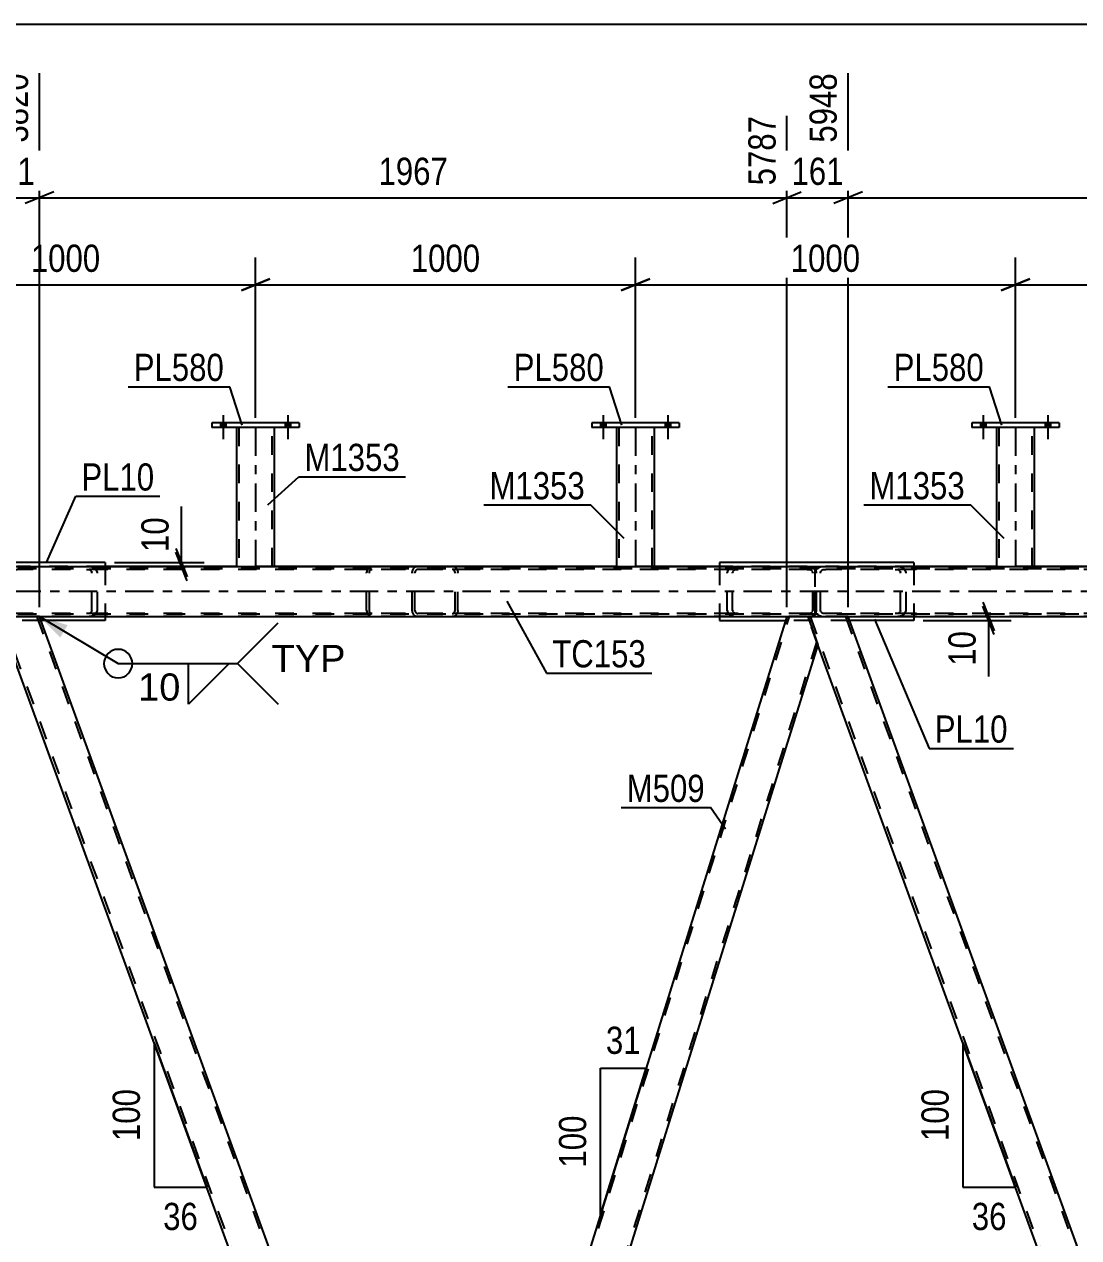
# Model space of a CAD drawing. Header units: millimetres. Extents: x -808 to 381, y -747 to 94.
# Drawn here: x -628.6 to -517.6, y -624.1 to -496.3 of the extents above; entities that cross this region are included whole.
import ezdxf

# ---------------------------------------------------------------- set-up
doc = ezdxf.new("R2010")
doc.units = ezdxf.units.MM
doc.linetypes.add('DXK_LINE_DOT2', pattern=[3.9198, 1.9599, -1.9599])
doc.linetypes.add('DXK_LINE_DOT3', pattern=[5.9187, 2.979, -0.9799, 0.9799, -0.9799])
doc.styles.add('Arial', font='arial.ttf', dxfattribs={"height": 0.2})
doc.styles.add('Arial Narrow', font='ARIALN.TTF', dxfattribs={"height": 0.2})

# ---------------------------------------------------------------- blocks, each defined once
blk = doc.blocks.new('Part-232923327-77271 - 77190')
at = {"color": 7, "linetype": 'DXK_LINE_DOT2'}
for p, q in [((-589.11, -553.42), (-594.94, -553.42)), ((-589.11, -553.74), (-594.94, -553.74)), ((-592.56, -553.82), (-592.6, -554.06)), ((-592.6, -558.06), (-592.6, -554.06)), ((-592.43, -553.61), (-592.56, -553.82)), ((-592.24, -553.47), (-592.43, -553.61)), ((-592.31, -554.06), (-592.29, -553.94)), ((-592.31, -558.06), (-592.31, -554.06)), ((-592.29, -553.94), (-592.23, -553.83)), ((-592.02, -553.42), (-592.24, -553.47)), ((-592.23, -553.83), (-592.13, -553.76)), ((-592.13, -553.76), (-592.02, -553.74)), ((-589.11, -558.38), (-594.94, -558.38)), ((-592.6, -558.06), (-592.56, -558.31)), ((-592.56, -558.31), (-592.43, -558.51)), ((-592.29, -558.18), (-592.31, -558.06)), ((-592.23, -558.29), (-592.29, -558.18)), ((-592.13, -558.36), (-592.23, -558.29)), ((-592.02, -558.38), (-592.13, -558.36)), ((-589.11, -558.7), (-594.94, -558.7)), ((-592.43, -558.51), (-592.24, -558.65)), ((-592.24, -558.65), (-592.02, -558.7))]:
    blk.add_line(p, q, dxfattribs=at)
blk = doc.blocks.new('Part-232923327-77207 - 77190')
at = {"color": 7, "linetype": 'DXK_LINE_DOT2'}
for p, q in [((-545.32, -553.82), (-545.41, -554.06)), ((-545.41, -558.06), (-545.41, -554.06)), ((-544.83, -554.06), (-544.79, -553.94)), ((-544.83, -558.06), (-544.83, -554.06)), ((-544.28, -553.42), (-544.69, -553.47)), ((-544.47, -553.76), (-544.25, -553.74)), ((-544.25, -553.42), (-544.28, -553.42)), ((-535.01, -553.42), (-544.25, -553.42)), ((-495.53, -553.74), (-544.25, -553.74)), ((-536.61, -553.46), (-536.97, -553.42)), ((-536.97, -553.74), (-536.75, -553.76)), ((-536.52, -553.47), (-536.61, -553.46)), ((-536.43, -553.94), (-536.39, -554.06)), ((-536.39, -558.06), (-536.39, -554.06)), ((-535.81, -554.06), (-535.89, -553.82)), ((-535.81, -558.06), (-535.81, -554.06)), ((-522.29, -553.42), (-526.29, -553.42)), ((-495.53, -553.42), (-502.08, -553.42)), ((-545.41, -558.06), (-545.32, -558.31)), ((-544.79, -558.18), (-544.83, -558.06)), ((-544.25, -558.38), (-544.47, -558.36)), ((-495.53, -558.38), (-544.25, -558.38)), ((-536.75, -558.36), (-536.97, -558.38)), ((-536.39, -558.06), (-536.43, -558.18)), ((-535.89, -558.31), (-535.81, -558.06)), ((-544.69, -558.65), (-544.25, -558.7)), ((-495.53, -558.7), (-544.25, -558.7)), ((-536.97, -558.7), (-536.52, -558.65))]:
    blk.add_line(p, q, dxfattribs=at)
at = {"color": 2, "linetype": 'Continuous'}
for p, q in [((-526.29, -553.42), (-535.01, -553.42)), ((-502.08, -553.42), (-522.29, -553.42))]:
    blk.add_line(p, q, dxfattribs=at)
at = {"color": 7, "linetype": 'DXK_LINE_DOT2'}
for centre, radius, start, end in [((-544.51, -554.54), 1.09, 99.5182, 138.0637), ((-544.38, -554.3), 0.545, 99.5182, 138.0637), ((-536.84, -554.3), 0.545, 41.9363, 80.4819), ((-536.7, -554.54), 1.09, 41.9363, 80.4819), ((-544.51, -557.58), 1.09, 221.9363, 260.4819), ((-544.38, -557.82), 0.545, 221.9363, 260.4819), ((-536.84, -557.82), 0.545, 279.5182, 318.0637), ((-536.7, -557.58), 1.09, 279.5182, 318.0637)]:
    blk.add_arc(centre, radius, start, end, dxfattribs=at)
blk = doc.blocks.new('Part-232923327-77209 - 77190')
at = {"color": 7, "linetype": 'DXK_LINE_DOT2'}
for p, q in [((-630.46, -553.82), (-630.55, -554.06)), ((-630.55, -558.06), (-630.55, -554.06)), ((-629.97, -554.06), (-629.92, -553.94)), ((-629.97, -558.06), (-629.97, -554.06)), ((-629.41, -553.42), (-629.83, -553.47)), ((-629.61, -553.76), (-629.38, -553.74)), ((-629.38, -553.42), (-629.41, -553.42)), ((-620.14, -553.42), (-629.38, -553.42)), ((-580.66, -553.74), (-629.38, -553.74)), ((-621.74, -553.46), (-622.1, -553.42)), ((-622.1, -553.74), (-621.88, -553.76)), ((-621.66, -553.47), (-621.74, -553.46)), ((-621.57, -553.94), (-621.52, -554.06)), ((-621.52, -558.06), (-621.52, -554.06)), ((-620.94, -554.06), (-621.03, -553.82)), ((-620.94, -558.06), (-620.94, -554.06)), ((-602.29, -553.42), (-606.29, -553.42)), ((-580.66, -553.42), (-587.22, -553.42)), ((-630.55, -558.06), (-630.46, -558.31)), ((-629.92, -558.18), (-629.97, -558.06)), ((-629.38, -558.38), (-629.61, -558.36)), ((-580.66, -558.38), (-629.38, -558.38)), ((-621.88, -558.36), (-622.1, -558.38)), ((-621.52, -558.06), (-621.57, -558.18)), ((-621.03, -558.31), (-620.94, -558.06)), ((-629.83, -558.65), (-629.38, -558.7)), ((-580.66, -558.7), (-629.38, -558.7)), ((-622.1, -558.7), (-621.66, -558.65))]:
    blk.add_line(p, q, dxfattribs=at)
at = {"color": 2, "linetype": 'Continuous'}
for p, q in [((-606.29, -553.42), (-620.14, -553.42)), ((-587.22, -553.42), (-602.29, -553.42))]:
    blk.add_line(p, q, dxfattribs=at)
at = {"color": 7, "linetype": 'DXK_LINE_DOT2'}
for centre, radius, start, end in [((-629.65, -554.54), 1.09, 99.5182, 138.0637), ((-629.52, -554.3), 0.545, 99.5182, 138.0637), ((-621.97, -554.3), 0.545, 41.9363, 80.4819), ((-621.84, -554.54), 1.09, 41.9363, 80.4819), ((-629.65, -557.58), 1.09, 221.9363, 260.4819), ((-629.52, -557.82), 0.545, 221.9363, 260.4819), ((-621.97, -557.82), 0.545, 279.5182, 318.0637), ((-621.84, -557.58), 1.09, 279.5182, 318.0637)]:
    blk.add_arc(centre, radius, start, end, dxfattribs=at)
blk = doc.blocks.new('Part-232923327-77210 - 77190')
at = {"color": 7, "linetype": 'DXK_LINE_DOT2'}
for p, q in [((-587.8, -554.06), (-587.75, -553.82)), ((-587.8, -558.06), (-587.8, -554.06)), ((-587.75, -553.82), (-587.63, -553.61)), ((-587.63, -553.61), (-587.44, -553.47)), ((-587.49, -553.94), (-587.51, -554.06)), ((-587.51, -558.06), (-587.51, -554.06)), ((-587.42, -553.83), (-587.49, -553.94)), ((-587.23, -553.42), (-587.44, -553.47)), ((-587.33, -553.76), (-587.42, -553.83)), ((-587.22, -553.74), (-587.33, -553.76)), ((-546.21, -553.74), (-587.22, -553.74)), ((-583.58, -553.42), (-583.35, -553.47)), ((-583.47, -553.76), (-583.58, -553.74)), ((-583.37, -553.83), (-583.47, -553.76)), ((-583.31, -553.94), (-583.37, -553.83)), ((-583.35, -553.47), (-583.17, -553.61)), ((-583.29, -554.06), (-583.31, -553.94)), ((-583.29, -558.06), (-583.29, -554.06)), ((-583.17, -553.61), (-583.04, -553.82)), ((-583.04, -553.82), (-582.99, -554.06)), ((-582.99, -558.06), (-582.99, -554.06)), ((-562.29, -553.42), (-566.29, -553.42)), ((-546.21, -553.42), (-555.46, -553.42)), ((-554.57, -553.82), (-554.66, -554.06)), ((-554.66, -558.06), (-554.66, -554.06)), ((-554.08, -554.06), (-554.03, -553.94)), ((-554.08, -558.06), (-554.08, -554.06)), ((-553.52, -553.42), (-553.94, -553.47)), ((-553.72, -553.76), (-553.49, -553.74)), ((-553.49, -553.42), (-553.52, -553.42)), ((-545.85, -553.46), (-546.21, -553.42)), ((-546.21, -553.74), (-545.99, -553.76)), ((-545.77, -553.47), (-545.85, -553.46)), ((-545.41, -553.6), (-545.77, -553.47)), ((-545.68, -553.94), (-545.63, -554.06)), ((-545.63, -558.06), (-545.63, -554.06)), ((-545.41, -553.6), (-545.41, -558.52)), ((-545.4, -553.61), (-545.41, -553.6)), ((-545.28, -553.82), (-545.4, -553.61)), ((-545.23, -554.06), (-545.28, -553.82)), ((-545.23, -558.06), (-545.23, -554.06)), ((-587.75, -558.31), (-587.8, -558.06)), ((-587.63, -558.51), (-587.75, -558.31)), ((-587.51, -558.06), (-587.49, -558.18)), ((-587.49, -558.18), (-587.42, -558.29)), ((-587.42, -558.29), (-587.33, -558.36)), ((-587.33, -558.36), (-587.22, -558.38)), ((-546.21, -558.38), (-587.22, -558.38)), ((-583.58, -558.38), (-583.47, -558.36)), ((-583.47, -558.36), (-583.37, -558.29)), ((-583.37, -558.29), (-583.31, -558.18)), ((-583.31, -558.18), (-583.29, -558.06)), ((-583.04, -558.31), (-583.17, -558.51)), ((-582.99, -558.06), (-583.04, -558.31)), ((-554.66, -558.06), (-554.57, -558.31)), ((-554.03, -558.18), (-554.08, -558.06)), ((-553.49, -558.38), (-553.72, -558.36)), ((-545.99, -558.36), (-546.21, -558.38)), ((-545.63, -558.06), (-545.68, -558.18)), ((-545.4, -558.51), (-545.28, -558.31)), ((-545.28, -558.31), (-545.23, -558.06)), ((-587.44, -558.65), (-587.63, -558.51)), ((-587.22, -558.7), (-587.44, -558.65)), ((-546.21, -558.7), (-587.22, -558.7)), ((-583.35, -558.65), (-583.58, -558.7)), ((-583.17, -558.51), (-583.35, -558.65)), ((-553.94, -558.65), (-553.49, -558.7)), ((-546.21, -558.7), (-545.77, -558.65)), ((-545.77, -558.65), (-545.41, -558.52)), ((-545.41, -558.52), (-545.4, -558.51))]:
    blk.add_line(p, q, dxfattribs=at)
at = {"color": 2, "linetype": 'Continuous'}
for p, q in [((-587.22, -553.42), (-587.23, -553.42)), ((-566.29, -553.42), (-587.22, -553.42)), ((-555.46, -553.42), (-562.29, -553.42))]:
    blk.add_line(p, q, dxfattribs=at)
at = {"color": 7, "linetype": 'DXK_LINE_DOT2'}
for centre, radius, start, end in [((-553.76, -554.54), 1.09, 99.5182, 138.0637), ((-553.63, -554.3), 0.545, 99.5182, 138.0637), ((-546.08, -554.3), 0.545, 41.9363, 80.4819), ((-553.76, -557.58), 1.09, 221.9363, 260.4819), ((-553.63, -557.82), 0.545, 221.9363, 260.4819), ((-546.08, -557.82), 0.545, 279.5182, 318.0637)]:
    blk.add_arc(centre, radius, start, end, dxfattribs=at)
blk = doc.blocks.new('Part-232923327-142720 - 77190')
at = {"color": 2, "linetype": 'Continuous'}
for p, q in [((-519.69, -538.3), (-528.89, -538.3)), ((-528.89, -538.3), (-528.89, -538.78)), ((-519.69, -538.78), (-528.89, -538.78)), ((-519.69, -538.3), (-519.69, -538.78))]:
    blk.add_line(p, q, dxfattribs=at)
blk = doc.blocks.new('Part-232923327-142713 - 77190')
at = {"color": 2, "linetype": 'Continuous'}
for p, q in [((-599.69, -538.3), (-608.89, -538.3)), ((-608.89, -538.3), (-608.89, -538.78)), ((-599.69, -538.78), (-608.89, -538.78)), ((-599.69, -538.3), (-599.69, -538.78))]:
    blk.add_line(p, q, dxfattribs=at)
blk = doc.blocks.new('Part-232923327-77250 - 77190')
at = {"color": 7, "linetype": 'DXK_LINE_DOT2'}
for p, q in [((-541.91, -558.7), (-546.16, -558.7)), ((-545.09, -561.67), (-546.16, -558.7)), ((-545.91, -558.7), (-502.34, -678.42)), ((-498.59, -678.42), (-542.16, -558.7)), ((-498.33, -678.42), (-499.52, -675.17)), ((-502.59, -678.42), (-498.33, -678.42))]:
    blk.add_line(p, q, dxfattribs=at)
at = {"color": 2, "linetype": 'Continuous'}
for p, q in [((-499.52, -675.17), (-541.91, -558.7)), ((-502.59, -678.42), (-545.09, -561.67))]:
    blk.add_line(p, q, dxfattribs=at)
blk = doc.blocks.new('Part-232923327-77252 - 77190')
at = {"color": 7, "linetype": 'DXK_LINE_DOT2'}
for p, q in [((-627.04, -558.7), (-631.3, -558.7)), ((-630.22, -561.67), (-631.3, -558.7)), ((-631.04, -558.7), (-587.47, -678.42)), ((-583.72, -678.42), (-627.3, -558.7)), ((-583.47, -678.42), (-584.65, -675.17)), ((-587.73, -678.42), (-583.47, -678.42))]:
    blk.add_line(p, q, dxfattribs=at)
at = {"color": 2, "linetype": 'Continuous'}
for p, q in [((-584.65, -675.17), (-627.04, -558.7)), ((-587.73, -678.42), (-630.22, -561.67))]:
    blk.add_line(p, q, dxfattribs=at)
blk = doc.blocks.new('Part-232923327-77259 - 77190')
at = {"color": 2, "linetype": 'Continuous'}
for p, q in [((-548.35, -558.7), (-584.65, -675.17)), ((-546.16, -558.7), (-545.09, -561.67)), ((-545.09, -561.67), (-581.48, -678.42)), ((-583.47, -678.42), (-584.65, -675.17))]:
    blk.add_line(p, q, dxfattribs=at)
at = {"color": 7, "linetype": 'DXK_LINE_DOT2'}
for p, q in [((-584.52, -675.54), (-548.1, -558.7)), ((-548.35, -558.7), (-546.16, -558.7)), ((-545.22, -561.3), (-581.73, -678.42)), ((-581.48, -678.42), (-583.47, -678.42))]:
    blk.add_line(p, q, dxfattribs=at)
blk = doc.blocks.new('Part-232923327-77293 - 77190')
at = {"color": 2, "linetype": 'Continuous'}
for p, q in [((-640.59, -553.02), (-640.59, -553.42)), ((-620.14, -553.02), (-640.59, -553.02)), ((-620.14, -553.02), (-620.14, -553.42)), ((-640.59, -558.7), (-640.59, -559.1)), ((-640.59, -559.1), (-633.61, -559.1)), ((-620.14, -559.1), (-626.9, -559.1)), ((-620.14, -558.7), (-620.14, -559.1))]:
    blk.add_line(p, q, dxfattribs=at)
at = {"color": 7, "linetype": 'DXK_LINE_DOT2'}
for p, q in [((-640.59, -553.42), (-640.59, -558.7)), ((-620.14, -553.42), (-620.14, -558.7)), ((-626.9, -559.1), (-633.61, -559.1))]:
    blk.add_line(p, q, dxfattribs=at)
blk = doc.blocks.new('Part-232923327-77294 - 77190')
at = {"color": 2, "linetype": 'Continuous'}
for p, q in [((-555.46, -553.02), (-555.46, -553.42)), ((-535.01, -553.02), (-555.46, -553.02)), ((-535.01, -553.02), (-535.01, -553.42)), ((-555.46, -558.7), (-555.46, -559.1)), ((-555.46, -559.1), (-548.47, -559.1)), ((-535.01, -559.1), (-541.76, -559.1)), ((-535.01, -558.7), (-535.01, -559.1))]:
    blk.add_line(p, q, dxfattribs=at)
at = {"color": 7, "linetype": 'DXK_LINE_DOT2'}
for p, q in [((-555.46, -553.42), (-555.46, -558.7)), ((-535.01, -553.42), (-535.01, -558.7)), ((-541.76, -559.1), (-548.47, -559.1))]:
    blk.add_line(p, q, dxfattribs=at)
blk = doc.blocks.new('Part-232923327-77353 - 77190')
at = {"color": 2, "linetype": 'Continuous'}
for p, q in [((-744.21, -553.42), (-106.04, -553.42)), ((-744.21, -558.7), (-106.04, -558.7))]:
    blk.add_line(p, q, dxfattribs=at)
at = {"color": 7, "linetype": 'DXK_LINE_DOT2'}
for p, q in [((-106.04, -553.66), (-744.21, -553.66)), ((-106.04, -558.46), (-744.21, -558.46))]:
    blk.add_line(p, q, dxfattribs=at)
at = {"color": 7, "linetype": 'DXK_LINE_DOT3'}
blk.add_line((-106.04, -556.06), (-744.21, -556.06), dxfattribs=at)
blk = doc.blocks.new('Part-232923327-142712 - 77190')
at = {"color": 2, "linetype": 'Continuous'}
for p, q in [((-606.29, -538.78), (-606.29, -553.42)), ((-602.29, -553.42), (-602.29, -538.78))]:
    blk.add_line(p, q, dxfattribs=at)
at = {"color": 7, "linetype": 'DXK_LINE_DOT2'}
for p, q in [((-602.29, -538.78), (-606.29, -538.78)), ((-606.05, -538.78), (-606.05, -553.42)), ((-602.53, -553.42), (-602.53, -538.78)), ((-606.29, -553.42), (-602.29, -553.42))]:
    blk.add_line(p, q, dxfattribs=at)
at = {"color": 7, "linetype": 'DXK_LINE_DOT3'}
blk.add_line((-604.29, -538.78), (-604.29, -553.42), dxfattribs=at)
blk = doc.blocks.new('Part-232923327-142715 - 77190')
at = {"color": 2, "linetype": 'Continuous'}
for p, q in [((-566.29, -538.78), (-566.29, -553.42)), ((-562.29, -553.42), (-562.29, -538.78))]:
    blk.add_line(p, q, dxfattribs=at)
at = {"color": 7, "linetype": 'DXK_LINE_DOT2'}
for p, q in [((-562.29, -538.78), (-566.29, -538.78)), ((-566.05, -538.78), (-566.05, -553.42)), ((-562.53, -553.42), (-562.53, -538.78)), ((-566.29, -553.42), (-562.29, -553.42))]:
    blk.add_line(p, q, dxfattribs=at)
at = {"color": 7, "linetype": 'DXK_LINE_DOT3'}
blk.add_line((-564.29, -538.78), (-564.29, -553.42), dxfattribs=at)
blk = doc.blocks.new('Part-232923327-142716 - 77190')
at = {"color": 2, "linetype": 'Continuous'}
for p, q in [((-559.69, -538.3), (-568.89, -538.3)), ((-568.89, -538.3), (-568.89, -538.78)), ((-559.69, -538.78), (-568.89, -538.78)), ((-559.69, -538.3), (-559.69, -538.78))]:
    blk.add_line(p, q, dxfattribs=at)
blk = doc.blocks.new('Part-232923327-142719 - 77190')
at = {"color": 2, "linetype": 'Continuous'}
for p, q in [((-526.29, -538.78), (-526.29, -553.42)), ((-522.29, -553.42), (-522.29, -538.78))]:
    blk.add_line(p, q, dxfattribs=at)
at = {"color": 7, "linetype": 'DXK_LINE_DOT2'}
for p, q in [((-522.29, -538.78), (-526.29, -538.78)), ((-526.05, -538.78), (-526.05, -553.42)), ((-522.53, -553.42), (-522.53, -538.78)), ((-526.29, -553.42), (-522.29, -553.42))]:
    blk.add_line(p, q, dxfattribs=at)
at = {"color": 7, "linetype": 'DXK_LINE_DOT3'}
blk.add_line((-524.29, -538.78), (-524.29, -553.42), dxfattribs=at)
blk = doc.blocks.new('Bolt-232923327-142797 - 77190')
at = {"linetype": 'Continuous'}
for points in [[(-607.41, -538.3), (-607.97, -538.3), (-607.97, -538.78), (-607.41, -538.78)], [(-607.41, -538.3), (-607.97, -538.3), (-607.97, -538.78), (-607.41, -538.78)], [(-600.61, -538.3), (-601.17, -538.3), (-601.17, -538.78), (-600.61, -538.78)], [(-600.61, -538.3), (-601.17, -538.3), (-601.17, -538.78), (-600.61, -538.78)]]:
    blk.add_hatch(color=1, dxfattribs=at).paths.add_polyline_path(points)
at = {"color": 1, "linetype": 'Continuous'}
for p, q in [((-607.69, -537.5), (-607.69, -540.02)), ((-607.69, -537.5), (-607.69, -540.02)), ((-600.89, -537.5), (-600.89, -540.02)), ((-600.89, -537.5), (-600.89, -540.02)), ((-607.97, -538.3), (-607.97, -538.78)), ((-607.97, -538.3), (-607.97, -538.78)), ((-607.41, -538.3), (-607.41, -538.78)), ((-607.41, -538.3), (-607.41, -538.78)), ((-601.17, -538.3), (-601.17, -538.78)), ((-601.17, -538.3), (-601.17, -538.78)), ((-600.61, -538.3), (-600.61, -538.78)), ((-600.61, -538.3), (-600.61, -538.78))]:
    blk.add_line(p, q, dxfattribs=at)
blk = doc.blocks.new('Bolt-232923327-142798 - 77190')
at = {"linetype": 'Continuous'}
for points in [[(-567.41, -538.3), (-567.97, -538.3), (-567.97, -538.78), (-567.41, -538.78)], [(-567.41, -538.3), (-567.97, -538.3), (-567.97, -538.78), (-567.41, -538.78)], [(-560.61, -538.3), (-561.17, -538.3), (-561.17, -538.78), (-560.61, -538.78)], [(-560.61, -538.3), (-561.17, -538.3), (-561.17, -538.78), (-560.61, -538.78)]]:
    blk.add_hatch(color=1, dxfattribs=at).paths.add_polyline_path(points)
at = {"color": 1, "linetype": 'Continuous'}
for p, q in [((-567.69, -537.5), (-567.69, -540.02)), ((-567.69, -537.5), (-567.69, -540.02)), ((-560.89, -537.5), (-560.89, -540.02)), ((-560.89, -537.5), (-560.89, -540.02)), ((-567.97, -538.3), (-567.97, -538.78)), ((-567.97, -538.3), (-567.97, -538.78)), ((-567.41, -538.3), (-567.41, -538.78)), ((-567.41, -538.3), (-567.41, -538.78)), ((-561.17, -538.3), (-561.17, -538.78)), ((-561.17, -538.3), (-561.17, -538.78)), ((-560.61, -538.3), (-560.61, -538.78)), ((-560.61, -538.3), (-560.61, -538.78))]:
    blk.add_line(p, q, dxfattribs=at)
blk = doc.blocks.new('Bolt-232923327-142800 - 77190')
at = {"linetype": 'Continuous'}
for points in [[(-527.41, -538.3), (-527.97, -538.3), (-527.97, -538.78), (-527.41, -538.78)], [(-527.41, -538.3), (-527.97, -538.3), (-527.97, -538.78), (-527.41, -538.78)], [(-520.61, -538.3), (-521.17, -538.3), (-521.17, -538.78), (-520.61, -538.78)], [(-520.61, -538.3), (-521.17, -538.3), (-521.17, -538.78), (-520.61, -538.78)]]:
    blk.add_hatch(color=1, dxfattribs=at).paths.add_polyline_path(points)
at = {"color": 1, "linetype": 'Continuous'}
for p, q in [((-527.69, -537.5), (-527.69, -540.02)), ((-527.69, -537.5), (-527.69, -540.02)), ((-520.89, -537.5), (-520.89, -540.02)), ((-520.89, -537.5), (-520.89, -540.02)), ((-527.97, -538.3), (-527.97, -538.78)), ((-527.97, -538.3), (-527.97, -538.78)), ((-527.41, -538.3), (-527.41, -538.78)), ((-527.41, -538.3), (-527.41, -538.78)), ((-521.17, -538.3), (-521.17, -538.78)), ((-521.17, -538.3), (-521.17, -538.78)), ((-520.61, -538.3), (-520.61, -538.78)), ((-520.61, -538.3), (-520.61, -538.78))]:
    blk.add_line(p, q, dxfattribs=at)
blk = doc.blocks.new('StraightDimension-232923327-158931 - 77190')
at = {"color": 7, "linetype": 'Continuous'}
for p, q in [((-644.29, -537.78), (-644.29, -520.9)), ((-604.29, -537.78), (-604.29, -520.9)), ((-642.79, -523.15), (-645.79, -524.35)), ((-644.29, -523.75), (-604.29, -523.75)), ((-605.79, -524.35), (-602.79, -523.15))]:
    blk.add_line(p, q, dxfattribs=at)
at = {"color": 0}
blk.add_wipeout([(-620.04, -523), (-620.04, -518.8), (-628.55, -518.8), (-628.55, -523)], dxfattribs=at)
at = {"color": 3, "style": 'Arial Narrow'}
blk.add_text('1000', height=2.863, dxfattribs=at).set_placement((-627.95, -522.4))
blk = doc.blocks.new('StraightDimension-232923327-124410 - 77190')
at = {"color": 7, "linetype": 'Continuous'}
for p, q in [((-627.04, -557.7), (-627.04, -501.48)), ((-548.35, -557.7), (-548.35, -505.98)), ((-625.54, -513.99), (-628.54, -515.19)), ((-627.04, -514.59), (-548.35, -514.59)), ((-549.85, -515.19), (-546.85, -513.99))]:
    blk.add_line(p, q, dxfattribs=at)
at = {"color": 0}
blk.add_wipeout([(-583.44, -513.84), (-583.44, -509.64), (-591.95, -509.64), (-591.95, -513.84)], dxfattribs=at)
at = {"color": 3, "style": 'Arial Narrow'}
blk.add_text('1967', height=2.863, dxfattribs=at).set_placement((-591.35, -513.24))
at = {"color": 0, "linetype": 'Continuous'}
blk.add_wipeout([(-548.95, -505.38), (-553.15, -505.38), (-553.15, -513.89), (-548.95, -513.89)], dxfattribs=at)
at = {"color": 3, "linetype": 'Continuous', "style": 'Arial Narrow'}
blk.add_text('5787', height=2.863, rotation=90.0002, dxfattribs=at).set_placement((-549.55, -513.29))
blk = doc.blocks.new('StraightDimension-232923327-159516 - 77190')
at = {"color": 7, "linetype": 'Continuous'}
for p, q in [((-612.1, -553.02), (-612.1, -547.11)), ((-612.1, -553.02), (-612.1, -547.11)), ((-612.7, -551.52), (-611.5, -554.52)), ((-611.5, -554.92), (-612.7, -551.92)), ((-619.14, -553.02), (-609.7, -553.02)), ((-612.1, -553.42), (-612.1, -553.02)), ((-619.14, -553.42), (-609.7, -553.42))]:
    blk.add_line(p, q, dxfattribs=at)
at = {"color": 0}
blk.add_wipeout([(-612.85, -547.64), (-617.05, -547.64), (-617.05, -552.5), (-612.85, -552.5)], dxfattribs=at)
at = {"color": 3, "style": 'Arial Narrow'}
blk.add_text('10', height=2.863, rotation=90.0002, dxfattribs=at).set_placement((-613.45, -551.9))
blk = doc.blocks.new('StraightDimension-232923327-159589 - 77190')
at = {"color": 7, "linetype": 'Continuous'}
for p, q in [((-527.74, -557.2), (-526.54, -560.2)), ((-526.54, -560.6), (-527.74, -557.6)), ((-534.01, -558.7), (-524.74, -558.7)), ((-534.01, -559.1), (-524.74, -559.1)), ((-527.14, -559.1), (-527.14, -558.7)), ((-527.14, -559.1), (-527.14, -565.01)), ((-527.14, -559.1), (-527.14, -565.01))]:
    blk.add_line(p, q, dxfattribs=at)
at = {"color": 0}
blk.add_wipeout([(-527.89, -559.63), (-532.09, -559.63), (-532.09, -564.48), (-527.89, -564.48)], dxfattribs=at)
at = {"color": 3, "style": 'Arial Narrow'}
blk.add_text('10', height=2.863, rotation=90.0002, dxfattribs=at).set_placement((-528.49, -563.88))
blk = doc.blocks.new('StraightDimension-232923327-124408 - 77190')
at = {"color": 7, "linetype": 'Continuous'}
for p, q in [((-541.91, -557.7), (-541.91, -501.48)), ((-463.22, -557.7), (-463.22, -505.98)), ((-540.41, -513.99), (-543.41, -515.19)), ((-541.91, -514.59), (-463.22, -514.59)), ((-464.72, -515.19), (-461.72, -513.99))]:
    blk.add_line(p, q, dxfattribs=at)
at = {"color": 0}
blk.add_wipeout([(-498.31, -513.84), (-498.31, -509.64), (-506.82, -509.64), (-506.82, -513.84)], dxfattribs=at)
at = {"color": 3, "style": 'Arial Narrow'}
blk.add_text('1967', height=2.863, dxfattribs=at).set_placement((-506.22, -513.24))
at = {"color": 0, "linetype": 'Continuous'}
blk.add_wipeout([(-463.82, -505.38), (-468.02, -505.38), (-468.02, -513.89), (-463.82, -513.89)], dxfattribs=at)
at = {"color": 3, "linetype": 'Continuous', "style": 'Arial Narrow'}
blk.add_text('7915', height=2.863, rotation=90.0002, dxfattribs=at).set_placement((-464.42, -513.29))
blk = doc.blocks.new('StraightDimension-232923327-124409 - 77190')
at = {"color": 7, "linetype": 'Continuous'}
for p, q in [((-541.91, -557.7), (-541.91, -501.48)), ((-548.35, -557.7), (-548.35, -505.98)), ((-549.85, -515.19), (-546.85, -513.99)), ((-548.35, -514.59), (-541.91, -514.59)), ((-540.41, -513.99), (-543.41, -515.19))]:
    blk.add_line(p, q, dxfattribs=at)
at = {"color": 0}
blk.add_wipeout([(-541.79, -513.84), (-541.79, -509.64), (-548.47, -509.64), (-548.47, -513.84)], dxfattribs=at)
at = {"color": 3, "style": 'Arial Narrow'}
blk.add_text('161', height=2.863, dxfattribs=at).set_placement((-547.87, -513.24))
at = {"color": 0, "linetype": 'Continuous'}
blk.add_wipeout([(-542.51, -500.88), (-546.71, -500.88), (-546.71, -509.39), (-542.51, -509.39)], dxfattribs=at)
at = {"color": 3, "linetype": 'Continuous', "style": 'Arial Narrow'}
blk.add_text('5948', height=2.863, rotation=90.0002, dxfattribs=at).set_placement((-543.11, -508.79))
blk = doc.blocks.new('StraightDimension-232923327-124411 - 77190')
at = {"color": 7, "linetype": 'Continuous'}
for p, q in [((-627.04, -557.7), (-627.04, -501.48)), ((-633.48, -557.7), (-633.48, -505.98)), ((-634.98, -515.19), (-631.98, -513.99)), ((-633.48, -514.59), (-627.04, -514.59)), ((-625.54, -513.99), (-628.54, -515.19))]:
    blk.add_line(p, q, dxfattribs=at)
at = {"color": 0}
blk.add_wipeout([(-626.92, -513.84), (-626.92, -509.64), (-633.61, -509.64), (-633.61, -513.84)], dxfattribs=at)
at = {"color": 3, "style": 'Arial Narrow'}
blk.add_text('161', height=2.863, dxfattribs=at).set_placement((-633.01, -513.24))
at = {"color": 0, "linetype": 'Continuous'}
blk.add_wipeout([(-627.64, -500.88), (-631.84, -500.88), (-631.84, -509.39), (-627.64, -509.39)], dxfattribs=at)
at = {"color": 3, "linetype": 'Continuous', "style": 'Arial Narrow'}
blk.add_text('3820', height=2.863, rotation=90.0002, dxfattribs=at).set_placement((-628.24, -508.79))
blk = doc.blocks.new('StraightDimension-232923327-125119 - 77190')
at = {"color": 7, "linetype": 'Continuous'}
blk.add_line((-772.44, -496.33), (-106.04, -496.33), dxfattribs=at)
blk = doc.blocks.new('AngleDimension-232923327-142019 - 77190')
at = {"color": 7, "linetype": 'Continuous'}
for p, q in [((-614.97, -603.58), (-609.43, -618.8)), ((-614.97, -603.58), (-614.97, -618.8)), ((-609.8, -617.78), (-609.43, -618.8)), ((-614.97, -618.8), (-609.43, -618.8))]:
    blk.add_line(p, q, dxfattribs=at)
at = {"color": 0}
for points in [[(-615.87, -607.85), (-620.07, -607.85), (-620.07, -614.53), (-615.87, -614.53)], [(-609.77, -623.9), (-609.77, -619.7), (-614.62, -619.7), (-614.62, -623.9)]]:
    blk.add_wipeout(points, dxfattribs=at)
at = {"color": 3, "style": 'Arial Narrow'}
blk.add_text('100', height=2.863, rotation=90.0002, dxfattribs=at).set_placement((-616.47, -613.93))
blk.add_text('36', height=2.863, dxfattribs=at).set_placement((-614.02, -623.3))
blk = doc.blocks.new('AngleDimension-232923327-142021 - 77190')
at = {"color": 7, "linetype": 'Continuous'}
for p, q in [((-567.99, -606.25), (-563.17, -606.25)), ((-567.99, -621.71), (-563.17, -606.25)), ((-567.99, -621.71), (-567.99, -606.25)), ((-563.25, -606.49), (-563.17, -606.25))]:
    blk.add_line(p, q, dxfattribs=at)
at = {"color": 0}
for points in [[(-563.15, -605.35), (-563.15, -601.15), (-568.01, -601.15), (-568.01, -605.35)], [(-568.89, -610.64), (-573.09, -610.64), (-573.09, -617.32), (-568.89, -617.32)]]:
    blk.add_wipeout(points, dxfattribs=at)
at = {"color": 3, "style": 'Arial Narrow'}
blk.add_text('31', height=2.863, dxfattribs=at).set_placement((-567.41, -604.75))
blk.add_text('100', height=2.863, rotation=90.0002, dxfattribs=at).set_placement((-569.49, -616.72))
blk = doc.blocks.new('AngleDimension-232923327-142047 - 77190')
at = {"color": 7, "linetype": 'Continuous'}
for p, q in [((-529.83, -603.58), (-524.29, -618.8)), ((-529.83, -603.58), (-529.83, -618.8)), ((-524.66, -617.78), (-524.29, -618.8)), ((-529.83, -618.8), (-524.29, -618.8))]:
    blk.add_line(p, q, dxfattribs=at)
at = {"color": 0}
for points in [[(-530.73, -607.85), (-534.93, -607.85), (-534.93, -614.53), (-530.73, -614.53)], [(-524.63, -623.9), (-524.63, -619.7), (-529.49, -619.7), (-529.49, -623.9)]]:
    blk.add_wipeout(points, dxfattribs=at)
at = {"color": 3, "style": 'Arial Narrow'}
blk.add_text('100', height=2.863, rotation=90.0002, dxfattribs=at).set_placement((-531.33, -613.93))
blk.add_text('36', height=2.863, dxfattribs=at).set_placement((-528.89, -623.3))
blk = doc.blocks.new('StraightDimension-232923327-158928 - 77190')
at = {"color": 7, "linetype": 'Continuous'}
for p, q in [((-524.29, -537.78), (-524.29, -520.9)), ((-484.29, -537.78), (-484.29, -520.9)), ((-522.79, -523.15), (-525.79, -524.35)), ((-524.29, -523.75), (-484.29, -523.75)), ((-485.79, -524.35), (-482.79, -523.15))]:
    blk.add_line(p, q, dxfattribs=at)
at = {"color": 0}
blk.add_wipeout([(-500.04, -523), (-500.04, -518.8), (-508.55, -518.8), (-508.55, -523)], dxfattribs=at)
at = {"color": 3, "style": 'Arial Narrow'}
blk.add_text('1000', height=2.863, dxfattribs=at).set_placement((-507.95, -522.4))
blk = doc.blocks.new('StraightDimension-232923327-158929 - 77190')
at = {"color": 7, "linetype": 'Continuous'}
for p, q in [((-564.29, -537.78), (-564.29, -520.9)), ((-524.29, -537.78), (-524.29, -520.9)), ((-562.79, -523.15), (-565.79, -524.35)), ((-564.29, -523.75), (-524.29, -523.75)), ((-525.79, -524.35), (-522.79, -523.15))]:
    blk.add_line(p, q, dxfattribs=at)
at = {"color": 0}
blk.add_wipeout([(-540.04, -523), (-540.04, -518.8), (-548.55, -518.8), (-548.55, -523)], dxfattribs=at)
at = {"color": 3, "style": 'Arial Narrow'}
blk.add_text('1000', height=2.863, dxfattribs=at).set_placement((-547.95, -522.4))
blk = doc.blocks.new('StraightDimension-232923327-158930 - 77190')
at = {"color": 7, "linetype": 'Continuous'}
for p, q in [((-604.29, -537.78), (-604.29, -520.9)), ((-564.29, -537.78), (-564.29, -520.9)), ((-602.79, -523.15), (-605.79, -524.35)), ((-604.29, -523.75), (-564.29, -523.75)), ((-565.79, -524.35), (-562.79, -523.15))]:
    blk.add_line(p, q, dxfattribs=at)
at = {"color": 0}
blk.add_wipeout([(-580.04, -523), (-580.04, -518.8), (-588.55, -518.8), (-588.55, -523)], dxfattribs=at)
at = {"color": 3, "style": 'Arial Narrow'}
blk.add_text('1000', height=2.863, dxfattribs=at).set_placement((-587.95, -522.4))
blk = doc.blocks.new('Mark-232923327-159579 - 77190')
at = {"color": 0}
blk.add_wipeout([(-614.96, -545.43), (-614.96, -542.43), (-622.63, -542.43), (-622.63, -545.43)], dxfattribs=at)
blk.add_wipeout([(-614.96, -545.43), (-614.96, -542.43), (-622.63, -542.43), (-622.63, -545.43)], dxfattribs=at)
at = {"color": 30, "linetype": 'Continuous'}
for p, q in [((-626.29, -553.02), (-623.23, -546.03)), ((-623.23, -546.03), (-614.36, -546.03))]:
    blk.add_line(p, q, dxfattribs=at)
at = {"color": 3, "style": 'Arial Narrow'}
blk.add_text('PL10', height=2.863, dxfattribs=at).set_placement((-622.63, -545.43))
blk = doc.blocks.new('Mark-232923327-159197 - 77190')
at = {"color": 0}
blk.add_wipeout([(-607.62, -533.89), (-607.62, -530.89), (-617.12, -530.89), (-617.12, -533.89)], dxfattribs=at)
blk.add_wipeout([(-607.62, -533.89), (-607.62, -530.89), (-617.12, -530.89), (-617.12, -533.89)], dxfattribs=at)
at = {"color": 30, "linetype": 'Continuous'}
for p in [(-617.72, -534.49), (-605.72, -538.56)]:
    blk.add_line(p, (-607.02, -534.49), dxfattribs=at)
at = {"color": 3, "style": 'Arial Narrow'}
blk.add_text('PL580', height=2.863, dxfattribs=at).set_placement((-617.12, -533.89))
blk = doc.blocks.new('Mark-232923327-159209 - 77190')
at = {"color": 0}
blk.add_wipeout([(-527.62, -533.89), (-527.62, -530.89), (-537.12, -530.89), (-537.12, -533.89)], dxfattribs=at)
blk.add_wipeout([(-527.62, -533.89), (-527.62, -530.89), (-537.12, -530.89), (-537.12, -533.89)], dxfattribs=at)
at = {"color": 30, "linetype": 'Continuous'}
for p in [(-537.72, -534.49), (-525.72, -538.56)]:
    blk.add_line(p, (-527.02, -534.49), dxfattribs=at)
at = {"color": 3, "style": 'Arial Narrow'}
blk.add_text('PL580', height=2.863, dxfattribs=at).set_placement((-537.12, -533.89))
blk = doc.blocks.new('Mark-232923327-100001 - 77190')
at = {"color": 0}
blk.add_wipeout([(-556.99, -578.22), (-556.99, -575.22), (-565.22, -575.22), (-565.22, -578.22)], dxfattribs=at)
blk.add_wipeout([(-556.99, -578.22), (-556.99, -575.22), (-565.22, -575.22), (-565.22, -578.22)], dxfattribs=at)
at = {"color": 30, "linetype": 'Continuous'}
for p in [(-565.82, -578.82), (-554.81, -581.07)]:
    blk.add_line(p, (-556.39, -578.82), dxfattribs=at)
at = {"color": 3, "style": 'Arial Narrow'}
blk.add_text('M509', height=2.863, dxfattribs=at).set_placement((-565.22, -578.22))
blk = doc.blocks.new('Mark-232923327-100022 - 77190')
at = {"color": 0}
blk.add_wipeout([(-563.19, -564.05), (-563.19, -561.05), (-573.06, -561.05), (-573.06, -564.05)], dxfattribs=at)
blk.add_wipeout([(-563.19, -564.05), (-563.19, -561.05), (-573.06, -561.05), (-573.06, -564.05)], dxfattribs=at)
at = {"color": 30, "linetype": 'Continuous'}
for p, q in [((-577.83, -557.09), (-573.66, -564.65)), ((-573.66, -564.65), (-562.59, -564.65))]:
    blk.add_line(p, q, dxfattribs=at)
at = {"color": 3, "style": 'Arial Narrow'}
blk.add_text('TC153', height=2.863, dxfattribs=at).set_placement((-573.06, -564.05))
blk = doc.blocks.new('WeldMark-232923327-105287 - 77190')
at = {"linetype": 'Continuous'}
blk.add_hatch(color=30, dxfattribs=at).paths.add_polyline_path([(-624.85, -560.89), (-627.04, -558.7), (-624.08, -559.6)])
at = {"color": 30, "linetype": 'Continuous'}
for p, q in [((-627.04, -558.7), (-618.76, -563.65)), ((-618.76, -563.65), (-606.21, -563.65))]:
    blk.add_line(p, q, dxfattribs=at)
at = {"color": 3, "linetype": 'Continuous'}
for p, q in [((-606.21, -563.65), (-601.93, -559.37)), ((-611.36, -563.65), (-607.07, -563.65)), ((-607.07, -563.65), (-611.36, -567.94)), ((-611.36, -567.94), (-611.36, -563.65)), ((-606.21, -563.65), (-601.93, -567.94))]:
    blk.add_line(p, q, dxfattribs=at)
blk.add_arc((-618.76, -563.65), 1.5, 90, 270, dxfattribs=at)
at = {"color": 0}
blk.add_wipeout([(-612.01, -567.75), (-612.01, -564.35), (-616.86, -564.35), (-616.86, -567.75)], dxfattribs=at)
at = {"color": 3, "linetype": 'Continuous'}
blk.add_arc((-618.76, -563.65), 1.5, 270, 90, dxfattribs=at)
at = {"color": 3, "style": 'Arial'}
blk.add_text('10', height=2.865, dxfattribs=at).set_placement((-616.66, -567.55))
at = {"color": 0, "linetype": 'Continuous'}
blk.add_wipeout([(-594.84, -564.55), (-594.84, -561.55), (-602.61, -561.55), (-602.61, -564.55)], dxfattribs=at)
blk.add_wipeout([(-594.84, -564.55), (-594.84, -561.55), (-602.61, -561.55), (-602.61, -564.55)], dxfattribs=at)
at = {"color": 3, "linetype": 'Continuous', "style": 'Arial'}
blk.add_text('TYP', height=2.865, dxfattribs=at).set_placement((-602.61, -564.55))
blk = doc.blocks.new('Mark-232923327-159651 - 77190')
at = {"color": 0}
blk.add_wipeout([(-525.11, -571.98), (-525.11, -568.98), (-532.79, -568.98), (-532.79, -571.98)], dxfattribs=at)
blk.add_wipeout([(-525.11, -571.98), (-525.11, -568.98), (-532.79, -568.98), (-532.79, -571.98)], dxfattribs=at)
at = {"color": 30, "linetype": 'Continuous'}
for p, q in [((-539.14, -558.96), (-533.39, -572.58)), ((-533.39, -572.58), (-524.51, -572.58))]:
    blk.add_line(p, q, dxfattribs=at)
at = {"color": 3, "style": 'Arial Narrow'}
blk.add_text('PL10', height=2.863, dxfattribs=at).set_placement((-532.79, -571.98))
blk = doc.blocks.new('Mark-232923327-159194 - 77190')
at = {"color": 0}
blk.add_wipeout([(-589.1, -543.37), (-589.1, -540.37), (-599.15, -540.37), (-599.15, -543.37)], dxfattribs=at)
blk.add_wipeout([(-589.1, -543.37), (-589.1, -540.37), (-599.15, -540.37), (-599.15, -543.37)], dxfattribs=at)
at = {"color": 30, "linetype": 'Continuous'}
for p, q in [((-603, -546.95), (-599.75, -543.97)), ((-599.75, -543.97), (-588.5, -543.97))]:
    blk.add_line(p, q, dxfattribs=at)
at = {"color": 3, "style": 'Arial Narrow'}
blk.add_text('M1353', height=2.863, dxfattribs=at).set_placement((-599.15, -543.37))
blk = doc.blocks.new('Mark-232923327-159200 - 77190')
at = {"color": 0}
blk.add_wipeout([(-569.62, -546.35), (-569.62, -543.35), (-579.67, -543.35), (-579.67, -546.35)], dxfattribs=at)
blk.add_wipeout([(-569.62, -546.35), (-569.62, -543.35), (-579.67, -543.35), (-579.67, -546.35)], dxfattribs=at)
at = {"color": 30, "linetype": 'Continuous'}
for p in [(-580.27, -546.95), (-565.48, -550.48)]:
    blk.add_line(p, (-569.02, -546.95), dxfattribs=at)
at = {"color": 3, "style": 'Arial Narrow'}
blk.add_text('M1353', height=2.863, dxfattribs=at).set_placement((-579.67, -546.35))
blk = doc.blocks.new('Mark-232923327-159203 - 77190')
at = {"color": 0}
blk.add_wipeout([(-567.62, -533.89), (-567.62, -530.89), (-577.12, -530.89), (-577.12, -533.89)], dxfattribs=at)
blk.add_wipeout([(-567.62, -533.89), (-567.62, -530.89), (-577.12, -530.89), (-577.12, -533.89)], dxfattribs=at)
at = {"color": 30, "linetype": 'Continuous'}
for p in [(-577.72, -534.49), (-565.72, -538.56)]:
    blk.add_line(p, (-567.02, -534.49), dxfattribs=at)
at = {"color": 3, "style": 'Arial Narrow'}
blk.add_text('PL580', height=2.863, dxfattribs=at).set_placement((-577.12, -533.89))
blk = doc.blocks.new('Mark-232923327-159206 - 77190')
at = {"color": 0}
blk.add_wipeout([(-529.62, -546.35), (-529.62, -543.35), (-539.67, -543.35), (-539.67, -546.35)], dxfattribs=at)
blk.add_wipeout([(-529.62, -546.35), (-529.62, -543.35), (-539.67, -543.35), (-539.67, -546.35)], dxfattribs=at)
at = {"color": 30, "linetype": 'Continuous'}
for p in [(-540.27, -546.95), (-525.48, -550.48)]:
    blk.add_line(p, (-529.02, -546.95), dxfattribs=at)
at = {"color": 3, "style": 'Arial Narrow'}
blk.add_text('M1353', height=2.863, dxfattribs=at).set_placement((-539.67, -546.35))

msp = doc.modelspace()

# ---------------------------------------------------------------- block references
for name in ['Bolt-232923327-142797 - 77190', 'Bolt-232923327-142798 - 77190', 'Bolt-232923327-142800 - 77190', 'Part-232923327-142713 - 77190', 'Part-232923327-142712 - 77190', 'Part-232923327-142716 - 77190', 'Part-232923327-142715 - 77190', 'Part-232923327-142720 - 77190', 'Part-232923327-142719 - 77190', 'Part-232923327-77293 - 77190', 'Part-232923327-77294 - 77190', 'Part-232923327-77353 - 77190', 'Part-232923327-77209 - 77190', 'Part-232923327-77271 - 77190', 'Part-232923327-77210 - 77190', 'Part-232923327-77207 - 77190', 'Part-232923327-77252 - 77190', 'Part-232923327-77259 - 77190', 'Part-232923327-77250 - 77190']:
    msp.add_blockref(name, (0, 0))

# ---------------------------------------------------------------- next in the draw order: block references
for name in ['StraightDimension-232923327-158931 - 77190', 'StraightDimension-232923327-159589 - 77190', 'WeldMark-232923327-105287 - 77190', 'Mark-232923327-100001 - 77190', 'AngleDimension-232923327-142021 - 77190', 'AngleDimension-232923327-142019 - 77190', 'AngleDimension-232923327-142047 - 77190']:
    msp.add_blockref(name, (0, 0))

# ---------------------------------------------------------------- next in the draw order: block references
for name in ['StraightDimension-232923327-124410 - 77190', 'StraightDimension-232923327-124408 - 77190', 'Mark-232923327-159651 - 77190']:
    msp.add_blockref(name, (0, 0))

# ---------------------------------------------------------------- next in the draw order: block references
for name in ['StraightDimension-232923327-124411 - 77190', 'StraightDimension-232923327-124409 - 77190', 'StraightDimension-232923327-159516 - 77190', 'Mark-232923327-100022 - 77190']:
    msp.add_blockref(name, (0, 0))

# ---------------------------------------------------------------- next in the draw order: block references
msp.add_blockref('StraightDimension-232923327-125119 - 77190', (0, 0))

# ---------------------------------------------------------------- next in the draw order: block references
for name in ['StraightDimension-232923327-158928 - 77190', 'Mark-232923327-159194 - 77190', 'Mark-232923327-159579 - 77190', 'Mark-232923327-159200 - 77190', 'Mark-232923327-159206 - 77190']:
    msp.add_blockref(name, (0, 0))

# ---------------------------------------------------------------- next in the draw order: block references
msp.add_blockref('StraightDimension-232923327-158929 - 77190', (0, 0))

# ---------------------------------------------------------------- next in the draw order: block references
for name in ['StraightDimension-232923327-158930 - 77190', 'Mark-232923327-159209 - 77190']:
    msp.add_blockref(name, (0, 0))

# ---------------------------------------------------------------- next in the draw order: block references
for name in ['Mark-232923327-159197 - 77190', 'Mark-232923327-159203 - 77190']:
    msp.add_blockref(name, (0, 0))

doc.saveas('drawing.dxf')
